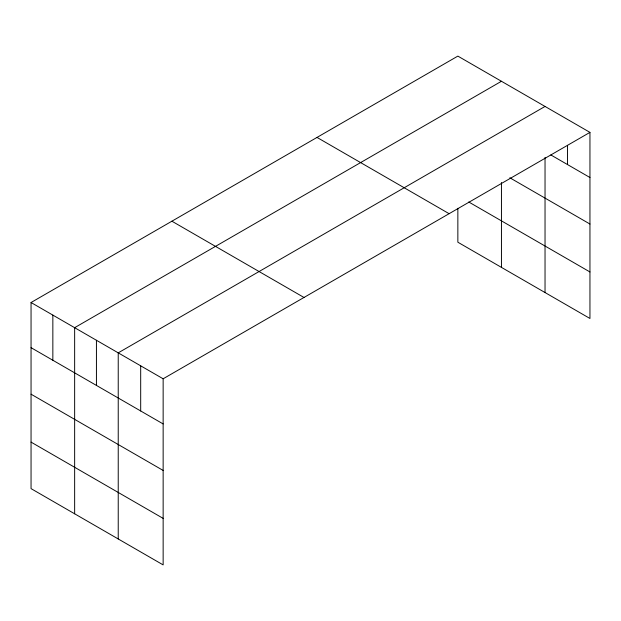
<?xml version="1.0" encoding="UTF-8"?>
<svg xmlns="http://www.w3.org/2000/svg" width="621" height="621" viewBox="0 0 621 621"><rect width="100%" height="100%" fill="white"/><g stroke="black" fill="none" stroke-linecap="round" stroke-linejoin="round"><path stroke-width="0.93" d="M589.95 132.374L163.144 378.787L163.144 564.893L31.05 488.626L31.05 302.52L457.856 56.107L589.95 132.374L589.95 318.48L457.856 242.213L457.856 208.299M501.45 81.273L74.644 327.686L74.644 513.8M545.036 106.439L118.231 352.852L118.231 538.966M550.858 154.947L589.95 177.521M509.833 177.777L589.95 224.034M468.754 201.988L589.95 271.959M317.013 137.42L449.107 213.686M171.893 221.2L303.987 297.467M31.05 302.52L163.144 378.787M31.05 347.667L163.144 423.933M31.05 394.188L163.144 470.446M31.05 442.113L163.144 518.38M567.493 145.337L567.493 164.549M545.036 157.4L545.036 292.553M501.45 182.52L501.45 267.379M140.688 365.823L140.688 410.97M96.434 340.269L96.434 385.416M52.847 315.103L52.847 360.25"/></g></svg>
